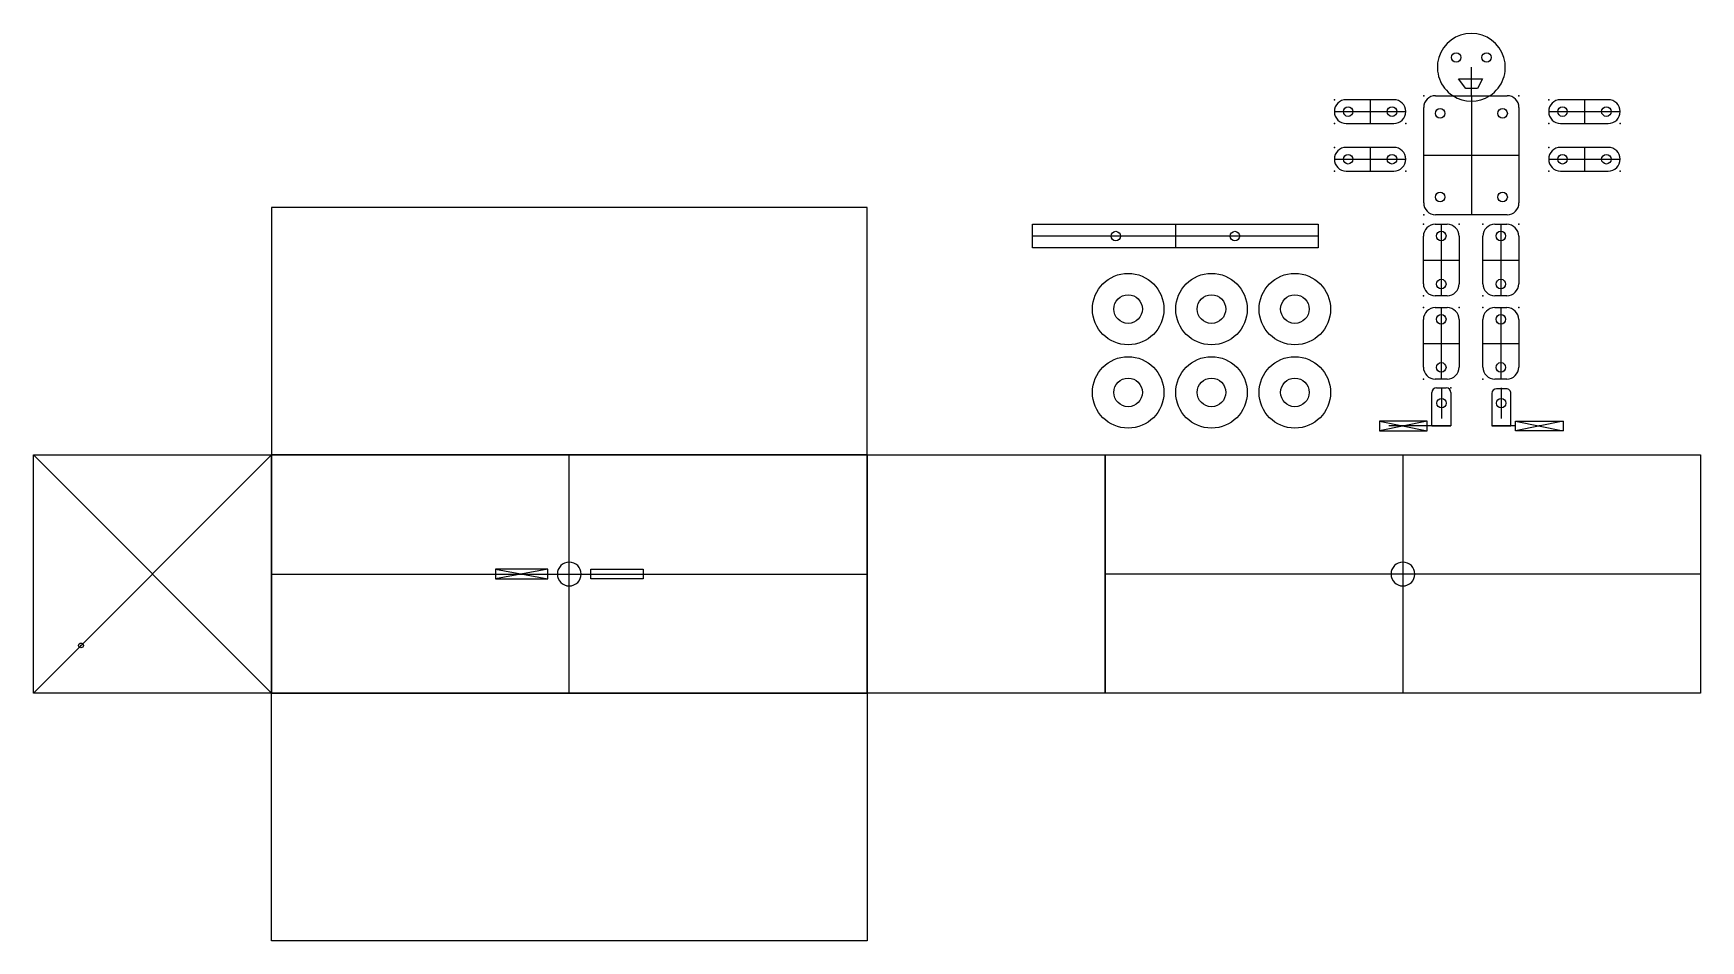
# Model space of a CAD drawing. Header units: millimetres. Extents: x -20 to 680, y -124 to 257.
import ezdxf

# ---------------------------------------------------------------- set-up
doc = ezdxf.new("R2010")
doc.units = ezdxf.units.MM
doc.header["$MEASUREMENT"] = 0
for name, color, linetype in [('deadlifter v7_Sketch1', 7, 'Continuous'), ('deadlifter v7_Sketch3', 7, 'Continuous'), ('deadlifter v7_Sketch4', 7, 'Continuous'), ('deadlifter v7_Sketch5', 7, 'Continuous')]:
    doc.layers.add(name, color=color, linetype=linetype)

msp = doc.modelspace()

# ---------------------------------------------------------------- linework, layer by layer
at = {"layer": 'deadlifter v7_Sketch1'}
for p, q in [((330, 184), (80, 184)), ((80, 184), (80, 80)), ((330, 80), (330, 184)), ((80, -20), (-20, 80)), ((-20, -20), (-20, 80)), ((-20, -20), (80, 80)), ((-20, 80), (80, 80)), ((80, 80), (330, 80)), ((80, -20), (80, 80)), ((80, 80), (80, -20)), ((80, 80), (330, 80)), ((330, -20), (330, 80)), ((330, 80), (330, -20)), ((330, 80), (430, 80)), ((430, 80), (680, 80)), ((430, -20), (430, 80)), ((430, 80), (430, -20)), ((680, 80), (680, -20)), ((80, -20), (-20, -20)), ((330, -20), (80, -20)), ((80, -124), (80, -20)), ((80, -20), (330, -20)), ((330, -20), (330, -124)), ((430, -20), (330, -20)), ((680, -20), (430, -20)), ((330, -124), (80, -124))]:
    msp.add_line(p, q, dxfattribs=at)
for p in [(30, 30), (0, 0)]:
    msp.add_point(p, dxfattribs=at)
at = {"layer": 'deadlifter v7_Sketch3'}
for p, q in [((80, -20), (80, 80)), ((330, 80, 4), (80, 80, 4)), ((80, 80), (330, 80)), ((80, -20), (80, 80)), ((80, 80, 4), (80, -20, 4)), ((205, -20), (205, 80)), ((330, 80), (330, -20)), ((330, -20, 4), (330, 80, 4)), ((80, 30), (330, 30)), ((174, 32), (174, 28)), ((196, 32), (174, 32)), ((196, 32), (174, 28)), ((174, 32), (196, 28)), ((174, 28), (196, 28)), ((196, 28), (196, 32)), ((214, 28), (214, 32)), ((214, 32), (236, 32)), ((236, 28), (214, 28)), ((236, 32), (236, 28)), ((330, -20), (80, -20)), ((80, -20, 4), (330, -20, 4)), ((330, -20), (80, -20)), ((80, -20, 4), (330, -20, 4))]:
    msp.add_line(p, q, dxfattribs=at)
at = {"layer": 'deadlifter v7_Sketch3', "extrusion": (0, 0, -1)}
msp.add_circle((-205, 30), 5, dxfattribs=at)
at = {"layer": 'deadlifter v7_Sketch3'}
for p in [(185, 30), (0, 0), (80, -20)]:
    msp.add_point(p, dxfattribs=at)
at = {"layer": 'deadlifter v7_Sketch4'}
for p, q in [((430, -20), (430, 80)), ((430, 80), (680, 80)), ((555, 80), (555, -20)), ((680, 80), (680, -20)), ((680, 30), (430, 30)), ((680, -20), (430, -20))]:
    msp.add_line(p, q, dxfattribs=at)
at = {"layer": 'deadlifter v7_Sketch4', "extrusion": (0, 0, -1)}
msp.add_circle((-555, 30), 5, dxfattribs=at)
at = {"layer": 'deadlifter v7_Sketch4'}
msp.add_point((0, 0), dxfattribs=at)
at = {"layer": 'deadlifter v7_Sketch5'}
for p, q in [((583.73, 230.91), (583.73, 242.83)), ((581.36, 233.97), (578.36, 237.97)), ((578.36, 237.97), (588.36, 237.97)), ((586.36, 233.97), (581.36, 233.97)), ((588.36, 237.97), (586.36, 233.97)), ((526.21, 224.21), (556.21, 224.21)), ((551.21, 229.21), (531.21, 229.21)), ((541.21, 229.21), (541.21, 219.21)), ((563.73, 185.91), (563.73, 225.91)), ((568.73, 230.91), (575.9, 230.91)), ((575.9, 230.91), (583.73, 230.91)), ((583.73, 230.91), (591.57, 230.91)), ((583.73, 230.91), (583.73, 180.91)), ((591.57, 230.91), (598.73, 230.91)), ((603.73, 225.91), (603.73, 185.91)), ((616.21, 224.21), (646.21, 224.21)), ((641.21, 229.21), (621.21, 229.21)), ((631.21, 229.21), (631.21, 219.21)), ((531.21, 219.21), (551.21, 219.21)), ((621.21, 219.21), (641.21, 219.21)), ((526.21, 204.21), (556.21, 204.21)), ((551.21, 209.21), (531.21, 209.21)), ((541.21, 209.21), (541.21, 199.21)), ((563.73, 205.91), (603.73, 205.91)), ((616.21, 204.21), (646.21, 204.21)), ((641.21, 209.21), (621.21, 209.21)), ((631.21, 209.21), (631.21, 199.21)), ((531.21, 199.21), (551.21, 199.21)), ((621.21, 199.21), (641.21, 199.21)), ((399.46, 166.93), (399.46, 176.93)), ((399.46, 176.93), (519.46, 176.93)), ((459.46, 176.93), (459.46, 166.93)), ((519.46, 176.93), (519.46, 166.93)), ((568.6, 176.88), (573.6, 176.88)), ((598.73, 180.91), (568.73, 180.91)), ((571.1, 176.88), (571.1, 146.88)), ((593.6, 176.88), (598.6, 176.88)), ((596.1, 176.88), (596.1, 146.88)), ((519.46, 171.93), (399.46, 171.93)), ((563.6, 151.88), (563.6, 171.88)), ((578.6, 171.88), (578.6, 151.88)), ((588.6, 151.88), (588.6, 171.88)), ((603.6, 171.88), (603.6, 151.88)), ((519.46, 166.93), (399.46, 166.93)), ((563.6, 161.88), (578.6, 161.88)), ((588.6, 161.88), (603.6, 161.88)), ((573.6, 146.88), (568.6, 146.88)), ((568.6, 141.88), (573.6, 141.88)), ((571.1, 141.88), (571.1, 111.88)), ((598.6, 146.88), (593.6, 146.88)), ((593.6, 141.88), (598.6, 141.88)), ((596.1, 141.88), (596.1, 111.88)), ((563.6, 116.88), (563.6, 136.88)), ((578.6, 136.88), (578.6, 116.88)), ((588.6, 116.88), (588.6, 136.88)), ((603.6, 136.88), (603.6, 116.88)), ((563.6, 126.88), (578.6, 126.88)), ((588.6, 126.88), (603.6, 126.88)), ((567.16, 96.1), (567.16, 106.19)), ((573.6, 111.88), (568.6, 111.88)), ((569.16, 108.19), (573.16, 108.19)), ((571.22, 108.19), (571.22, 95.33)), ((575.16, 106.19), (575.16, 92.19)), ((592.35, 105.83), (592.31, 92.19)), ((598.6, 111.88), (593.6, 111.88)), ((598.35, 107.83), (594.35, 107.83)), ((596.25, 108.19), (596.25, 95.33)), ((600.31, 96.1), (600.35, 105.82)), ((545.16, 94.19), (565.16, 90.19)), ((565.16, 94.19), (545.16, 90.19)), ((545.16, 94.19), (545.16, 90.19)), ((556.53, 94.19), (545.16, 94.19)), ((567.16, 92.19), (549.09, 92.19)), ((565.16, 94.19), (556.53, 94.19)), ((565.16, 90.19), (565.16, 94.19)), ((567.16, 92.19), (567.16, 96.1)), ((567.16, 92.19), (575.16, 92.19)), ((575.16, 92.19), (567.16, 92.19)), ((592.31, 92.19), (600.31, 92.19)), ((600.31, 92.19), (592.31, 92.19)), ((600.31, 92.19), (600.31, 96.1)), ((602.35, 92.18), (600.31, 92.19)), ((622.31, 94.19), (602.31, 90.19)), ((602.31, 90.19), (602.31, 94.19)), ((602.31, 94.19), (610.94, 94.19)), ((602.31, 94.19), (622.31, 90.19)), ((610.94, 94.19), (622.31, 94.19)), ((622.31, 94.19), (622.31, 90.19)), ((545.16, 90.19), (556.46, 90.19)), ((556.46, 90.19), (565.16, 90.19)), ((611.01, 90.19), (602.31, 90.19)), ((622.31, 90.19), (611.01, 90.19))]:
    msp.add_line(p, q, dxfattribs=at)
for centre, radius in [((577.36, 246.97), 2), ((590.11, 246.97), 2), ((531.99, 224.21), 2), ((550.42, 224.21), 2), ((570.61, 223.48), 2), ((596.85, 223.48), 2), ((621.99, 224.21), 2), ((640.42, 224.21), 2), ((531.99, 204.21), 2), ((550.42, 204.21), 2), ((621.99, 204.21), 2), ((640.42, 204.21), 2), ((570.61, 188.35), 2), ((596.85, 188.35), 2), ((434.46, 171.93), 2), ((484.46, 171.93), 2), ((571.1, 171.97), 2), ((596.1, 171.97), 2), ((439.63, 141.27), 15), ((439.63, 141.27), 15), ((474.63, 141.27), 15), ((474.63, 141.27), 15), ((474.63, 141.27), 15), ((474.63, 141.27), 15), ((509.63, 141.27), 15), ((509.63, 141.27), 15), ((509.63, 141.27), 15), ((509.63, 141.27), 15), ((439.63, 141.27), 6), ((474.63, 141.27), 6), ((474.63, 141.27), 6), ((509.63, 141.27), 6), ((509.63, 141.27), 6), ((571.1, 151.79), 2), ((596.1, 151.79), 2), ((571.1, 136.97), 2), ((596.1, 136.97), 2), ((439.63, 106.27), 15), ((439.63, 106.27), 15), ((474.63, 106.27), 15), ((474.63, 106.27), 15), ((474.63, 106.27), 15), ((474.63, 106.27), 15), ((509.63, 106.27), 15), ((509.63, 106.27), 15), ((509.63, 106.27), 15), ((509.63, 106.27), 15), ((439.63, 106.27), 6), ((474.63, 106.27), 6), ((474.63, 106.27), 6), ((509.63, 106.27), 6), ((509.63, 106.27), 6), ((571.1, 116.79), 2), ((596.1, 116.79), 2), ((571.22, 101.76), 2), ((596.25, 101.76), 2)]:
    msp.add_circle(centre, radius, dxfattribs=at)
for centre, radius, start, end in [((583.73, 242.83), 14.26, 303.33885, 236.66115), ((531.21, 224.21), 5, 90, 180), ((531.21, 224.21), 5, 180, 270), ((551.21, 224.21), 5, 0, 90), ((551.21, 224.21), 5, 270, 360), ((568.73, 225.91), 5, 90, 180), ((583.73, 242.83), 14.26, 236.66115, 303.33885), ((598.73, 225.91), 5, 0, 90), ((621.21, 224.21), 5, 90, 180), ((621.21, 224.21), 5, 180, 270), ((641.21, 224.21), 5, 0, 90), ((641.21, 224.21), 5, 270, 360), ((531.21, 204.21), 5, 90, 180), ((531.21, 204.21), 5, 180, 270), ((551.21, 204.21), 5, 0, 90), ((551.21, 204.21), 5, 270, 0), ((621.21, 204.21), 5, 90, 180), ((621.21, 204.21), 5, 180, 270), ((641.21, 204.21), 5, 0, 90), ((641.21, 204.21), 5, 270, 360), ((568.73, 185.91), 5, 180, 270), ((598.73, 185.91), 5, 270, 360), ((568.6, 171.88), 5, 90, 180), ((573.6, 171.88), 5, 0, 90), ((593.6, 171.88), 5, 90, 180), ((598.6, 171.88), 5, 0, 90), ((568.6, 151.88), 5, 180, 270), ((573.6, 151.88), 5, 270, 360), ((593.6, 151.88), 5, 180, 270), ((598.6, 151.88), 5, 270, 0), ((568.6, 136.88), 5, 90, 180), ((573.6, 136.88), 5, 0, 90), ((593.6, 136.88), 5, 90, 180), ((598.6, 136.88), 5, 360, 90), ((568.6, 116.88), 5, 180, 270), ((573.6, 116.88), 5, 270, 360), ((593.6, 116.88), 5, 180, 270), ((598.6, 116.88), 5, 270, 360), ((569.16, 106.19), 2, 90, 180), ((573.16, 106.19), 2, 0, 90), ((594.35, 105.83), 2, 90, 179.83133), ((598.35, 105.83), 2, 359.76345, 90)]:
    msp.add_arc(centre, radius, start, end, dxfattribs=at)
msp.add_ellipse((0, 0), major_axis=(1, 0), ratio=1, dxfattribs=at)
msp.add_ellipse((0, 0), major_axis=(1, 0), ratio=1, dxfattribs=at)
msp.add_ellipse((0, 0), major_axis=(1, 0), ratio=1, dxfattribs=at)
msp.add_ellipse((0, 0), major_axis=(1, 0), ratio=1, dxfattribs=at)
msp.add_ellipse((0, 0), major_axis=(1, 0), ratio=1, dxfattribs=at)
msp.add_ellipse((0, 0), major_axis=(1, 0), ratio=1, dxfattribs=at)
msp.add_ellipse((0, 0), major_axis=(1, 0), ratio=1, dxfattribs=at)
msp.add_ellipse((0, 0), major_axis=(1, 0), ratio=1, dxfattribs=at)
msp.add_ellipse((0, 0), major_axis=(1, 0), ratio=1, dxfattribs=at)
msp.add_ellipse((0, 0), major_axis=(1, 0), ratio=1, dxfattribs=at)
for p in [(526.21, 229.21), (563.73, 230.91), (603.73, 230.91), (616.21, 229.21), (526.21, 219.21), (556.21, 219.21), (616.21, 219.21), (646.21, 219.21), (526.21, 209.21), (616.21, 209.21), (526.21, 199.21), (556.21, 199.21), (616.21, 199.21), (646.21, 199.21), (563.6, 176.88), (563.73, 180.91), (578.6, 176.88), (588.6, 176.88), (603.6, 176.88), (563.6, 146.88), (563.6, 141.88), (578.6, 141.88), (588.6, 146.88), (588.6, 141.88), (603.6, 141.88), (563.6, 111.88), (575.16, 108.19), (588.6, 111.88), (555.16, 92.19), (612.31, 92.19), (0, 0)]:
    msp.add_point(p, dxfattribs=at)

doc.saveas('drawing.dxf')
